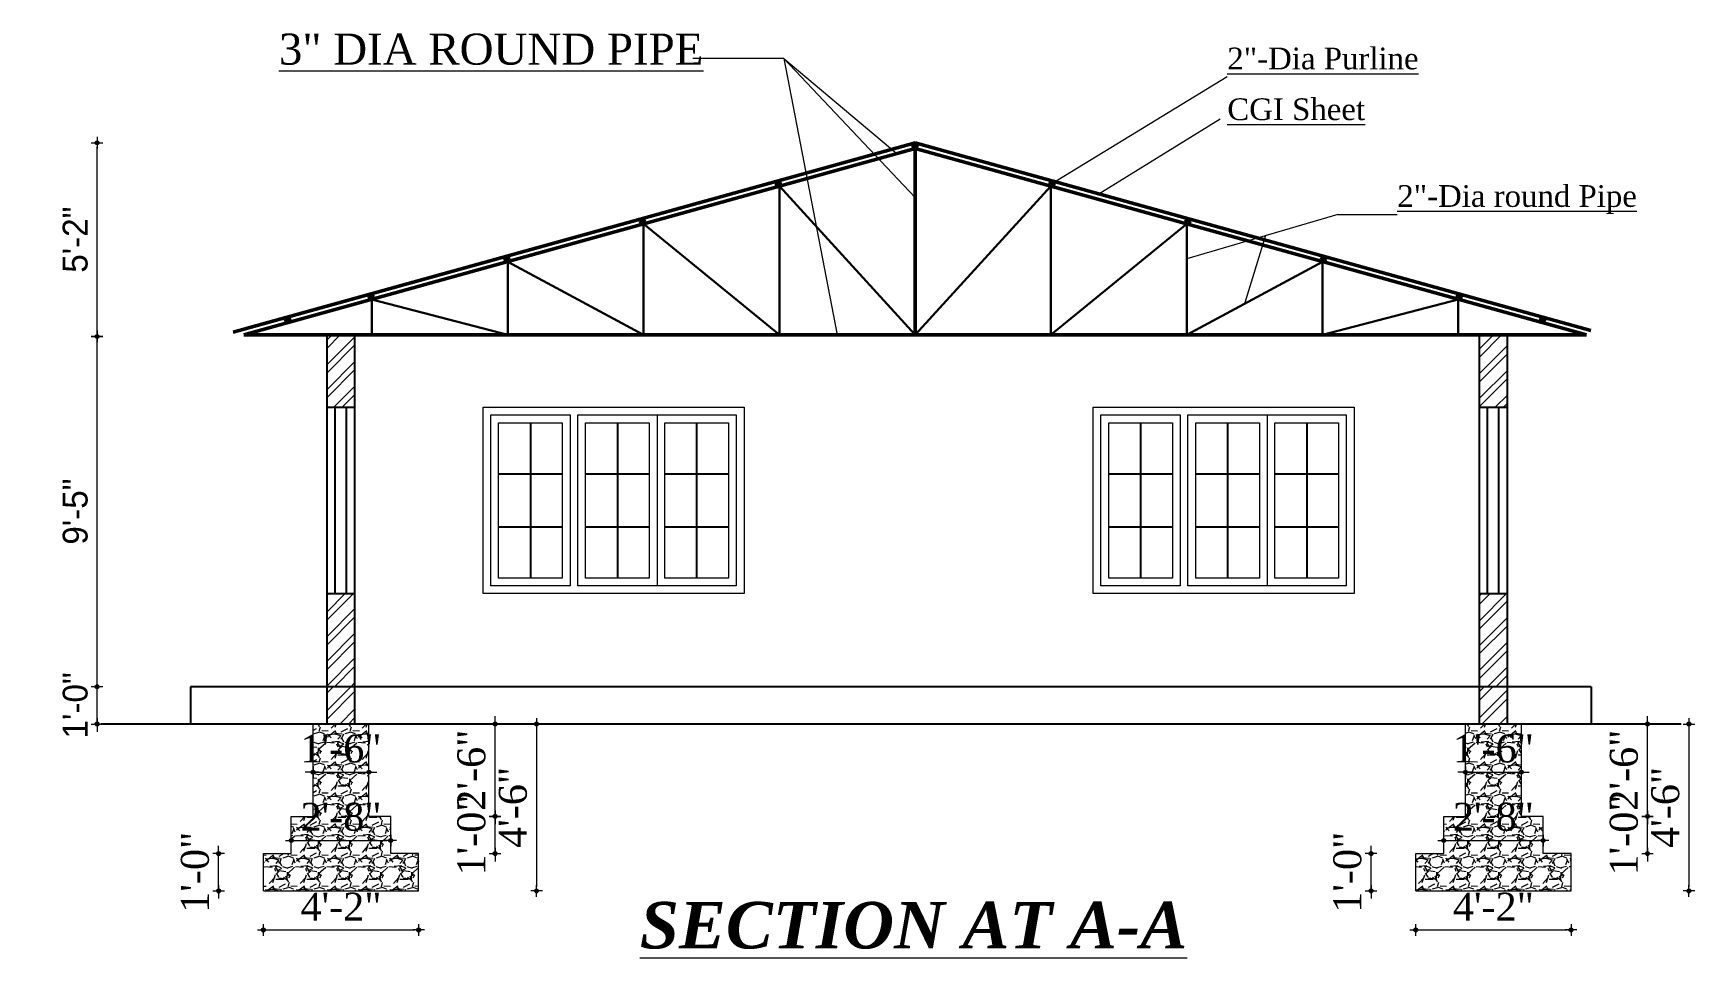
# Model space of a CAD drawing. Header units: inches. Extents: x 244 to 65245, y -2247 to 11745.
# Drawn here: x 63773 to 64308, y 10635 to 10933 of the extents above; entities that cross this region are included whole.
import ezdxf

# ---------------------------------------------------------------- set-up
doc = ezdxf.new("R2010")
doc.units = ezdxf.units.IN
doc.header["$MEASUREMENT"] = 0
for name, color, linetype, lineweight in [('1WALL', 1, 'Continuous', 25), ('2dimension', 7, 'Continuous', 9), ('6ELEV', 2, 'Continuous', 25), ('DIMENSION', 115, 'Continuous', 15), ('hatch', 12, 'Continuous', 9), ('TEXT', 5, 'Continuous', 20), ('WINDOW ELEV', 6, 'Continuous', 18), ('WINDOW FRAME', 3, 'Continuous', 15)]:
    doc.layers.add(name, color=color, linetype=linetype, lineweight=lineweight)
doc.styles.add('NAVARAJ', font='times.ttf', dxfattribs={"height": 9})
doc.dimstyles.new('Copy of S8', dxfattribs={"dimtxt": 8, "dimasz": 1.25, "dimexe": 6, "dimexo": 18, "dimgap": 3, "dimtad": 1, "dimdec": 0, "dimzin": 3, "dimdsep": 46, "dimlunit": 4, "dimtxsty": 'Standard', "dimblk": 'dot 2', "dimcen": 0.09375, "dimse1": 1, "dimse2": 1, "dimclrd": 5, "dimclre": 1, "dimclrt": 7, "dimadec": 0, "dimazin": 0, "dimtfac": 0.75, "dimtdec": 0, "dimtix": 1, "dimtmove": 1, "dimatfit": 3, "dimldrblk": 'DOT', "dimfxl": 1, "dimtolj": 1, "dimtzin": 0, "dimlwd": 9, "dimlwe": 9, "dimarcsym": 0})
pattern_1 = [(228.0128, (-71767.8847, 19575.8869), (-79.9999823216, -90.000013416), [1.34536, -133.19088]), (184.9697, (-71768.78473, 19574.8869), (120.0000105152, 9.9999130701), [2.30868, -228.55925]), (132.5104, (-71771.08473, 19574.6869), (99.9999071835, -110.0000867387), [1.62788, -161.16032]), (267.2737, (-71774.98473, 19572.1869), (9.9999601773, 200.0000029497), [2.10238, -208.13558]), (292.8337, (-71775.08473, 19570.0869), (-50.0000990544, 119.9999641178), [2.06155, -204.09373]), (357.2737, (-71774.28473, 19568.1869), (-200.0000029497, 9.9999601773), [2.10238, -208.13558]), (37.6942, (-71772.18473, 19568.0869), (-130.0000734562, -99.9999040516), [2.78029, -275.24849]), (72.2553, (-71769.98473, 19569.7869), (70.0001076271, 219.9999623124), [2.62488, -259.86321]), (121.4296, (-71769.18473, 19572.2869), (-80.0000823418, 129.999950365), [2.1095, -208.84073]), (175.2364, (-71770.2847, 19574.0869), (110.000009463, -9.9999153266), [2.40832, -118.00763]), (222.3974, (-71772.68473, 19574.2869), (-120.0000735107, -109.99992082014), [3.11448, -308.33375]), (138.8141, (-71765.0847, 19572.0869), (-70.000029468, 59.9999731334), [1.06301, -105.23844]), (171.4692, (-71765.88473, 19572.7869), (129.9999828482, -20.0000791004), [2.02237, -200.21511]), (225, (-71767.885, 19573.087), (-2e-15, -10.0000031), [1.41421, -12.72792]), (203.1986, (-71768.5847, 19574.2869), (49.999997307, 20.000013253), [0.76158, -75.39615]), (291.8014, (-71769.2847, 19573.987), (-9.999999105, 30.00000273), [1.07703, -52.77462]), (30.9638, (-71768.8847, 19572.9869), (29.999980223, 20.000024835), [1.74929, -56.56023]), (161.5651, (-71767.3847, 19573.887), (20.000004346, -9.99998403), [1.26491, -30.35787]), (16.3895, (-71775.08473, 19573.9869), (100.0000219841, 29.9999270982), [1.772, -175.42845]), (70.3462, (-71773.38473, 19574.4869), (-39.9999524737, -110.000021356), [1.48661, -147.17408]), (293.1986, (-71767.3847, 19575.8869), (-20.000013253, 49.999997307), [1.52315, -74.63458]), (343.6105, (-71766.78473, 19574.4869), (-100.0000219841, 29.9999270982), [1.772, -175.42845]), (339.444, (-71775.0847, 19567.7869), (-50.000018445, 19.999959964), [1.7088, -83.73124]), (294.7751, (-71773.4847, 19567.1869), (-49.9999218925, 110.0000342184), [1.43178, -141.74643]), (66.8014, (-71767.2847, 19565.8869), (20.000013253, 49.999997307), [1.52315, -74.63458]), (17.354, (-71766.68473, 19567.2869), (-130.000020191, -39.9999450226), [1.67631, -165.95424]), (69.444, (-71772.1847, 19565.8869), (-19.999959964, -50.000018445), [0.8544, -84.58564]), (101.3099, (-71767.8847, 19565.887), (-9.999976322, 40.000007522), [0.5099, -50.48029]), (165.9638, (-71767.9847, 19566.387), (30.00000546, -9.999980574), [2.06155, -39.1695]), (186.009, (-71769.98473, 19566.8869), (99.999997509, 9.9999931748), [1.9105, -189.13923]), (303.6901, (-71768.8847, 19572.087), (-10.000013345, 19.99999558), [1.44222, -34.61329]), (353.1572, (-71768.08473, 19570.8869), (169.9999936548, -20.0000799792), [2.51794, -249.27563]), (60.9454, (-71765.5847, 19570.5869), (-40.000000272, -70.000003846), [1.02956, -101.92674]), (90, (-71765.085, 19571.487), (-10, 10), [0.6, -9.4]), (120.2564, (-71770.1847, 19567.1869), (39.999948868, -70.0000245585), [1.38924, -137.5352]), (48.0128, (-71770.8847, 19568.3869), (79.9999823216, 90.000013416), [2.69072, -131.84552]), (0, (-71769.085, 19570.387), (10, 10), [2.6, -7.4]), (325.3048, (-71766.48473, 19570.3869), (-99.99994259, 70.000086096), [1.58114, -156.53274]), (254.0546, (-71765.1847, 19569.4869), (-9.999998893, -40.000001267), [1.45602, -71.34508]), (207.646, (-71765.58473, 19568.0869), (-189.9999580718, -100.0000771317), [2.37065, -234.69474]), (175.4261, (-71767.68473, 19566.9869), (-130.0000055831, 9.9999480116), [2.50799, -248.29074])]

# ---------------------------------------------------------------- blocks, each defined once
blk = doc.blocks.new('dot1')
at = {"layer": 'hatch'}
h = blk.add_hatch(color=256, dxfattribs=at)
edge = h.paths.add_edge_path()
edge.add_arc((0, 0), 1, 0, 360)
for p, q in [((3, 0), (-3, 0)), ((0, 3), (0, -3))]:
    blk.add_line(p, q, dxfattribs=at)
blk.add_circle((0, 0), 1, dxfattribs=at)
blk = doc.blocks.new('dot 2')
at = {"layer": 'hatch', "xscale": 0.5, "yscale": 0.5, "zscale": 0.5}
blk.add_blockref('dot1', (0, 0), dxfattribs=at)
blk = doc.blocks.new('*D123')
at = {"layer": '2dimension', "color": 5, "lineweight": 9, "transparency": 16777216}
blk.add_line((63934.94, 10709.15), (63934.94, 10657.92), dxfattribs=at)
at = {"layer": 'Defpoints', "color": 0, "lineweight": -2, "transparency": 16777216}
for p in [(63927.47, 10710.4), (63920.99, 10656.67), (63934.94, 10656.67)]:
    blk.add_point(p, dxfattribs=at)
at = {"layer": '2dimension', "color": 5, "lineweight": 9, "transparency": 16777216, "xscale": 1.25, "yscale": 1.25, "zscale": 1.25}
for p, rotation in [((63934.94, 10710.4), 90), ((63934.94, 10656.67), 270)]:
    blk.add_blockref('dot 2', p, dxfattribs=dict(at, rotation=rotation))
at = {"layer": '2dimension', "color": 7, "transparency": 16777216, "insert": (63927.36, 10683.54), "char_height": 9, "attachment_point": 5, "rotation": 90, "style": 'NAVARAJ'}
blk.add_mtext('\\A1;4\'-6"', dxfattribs=at)
blk = doc.blocks.new('_Dot')
at = {"color": 0, "linetype": 'ByBlock', "lineweight": -2}
blk.add_line((-0.5, 0), (-1, 0), dxfattribs=at)
at = {"color": 0, "linetype": 'ByBlock', "const_width": 0.5}
blk.add_lwpolyline([(-0.25, 0, 1), (0.25, 0, 1)], format="xyb", close=True, dxfattribs=at)
blk = doc.blocks.new('*D124')
at = {"layer": '2dimension', "color": 5, "lineweight": 9, "transparency": 16777216}
blk.add_line((63848.24, 10644.1), (63895.74, 10644.1), dxfattribs=at)
at = {"layer": 'Defpoints', "color": 0, "lineweight": -2, "transparency": 16777216}
for p in [(63846.99, 10656.67), (63896.99, 10656.67), (63896.99, 10644.1)]:
    blk.add_point(p, dxfattribs=at)
at = {"layer": '2dimension', "color": 5, "lineweight": 9, "transparency": 16777216, "xscale": 1.25, "yscale": 1.25, "zscale": 1.25, "rotation": 180}
blk.add_blockref('dot 2', (63846.99, 10644.1), dxfattribs=at)
at = {"layer": '2dimension', "color": 5, "lineweight": 9, "transparency": 16777216, "xscale": 1.25, "yscale": 1.25, "zscale": 1.25}
blk.add_blockref('dot 2', (63896.99, 10644.1), dxfattribs=at)
at = {"layer": '2dimension', "color": 7, "transparency": 16777216, "insert": (63871.99, 10651.6), "char_height": 9, "attachment_point": 5, "style": 'NAVARAJ'}
blk.add_mtext('\\A1;4\'-2"', dxfattribs=at)
blk = doc.blocks.new('*D125')
at = {"layer": '2dimension', "color": 5, "lineweight": 9, "transparency": 16777216}
for p, q in [((63793.46, 10723.65), (63793.46, 10724.9)), ((63793.46, 10710.4), (63793.46, 10722.4)), ((63793.46, 10709.15), (63793.46, 10707.9))]:
    blk.add_line(p, q, dxfattribs=at)
at = {"layer": 'Defpoints', "color": 0, "lineweight": -2, "transparency": 16777216}
for p in [(63793.46, 10722.4), (63823.57, 10722.4), (63823.57, 10710.4)]:
    blk.add_point(p, dxfattribs=at)
at = {"layer": '2dimension', "color": 5, "lineweight": 9, "transparency": 16777216, "xscale": 1.25, "yscale": 1.25, "zscale": 1.25}
for p, rotation in [((63793.46, 10722.4), 270), ((63793.46, 10710.4), 90)]:
    blk.add_blockref('dot 2', p, dxfattribs=dict(at, rotation=rotation))
at = {"layer": '2dimension', "color": 7, "transparency": 16777216, "insert": (63786.46, 10716.4), "char_height": 8, "attachment_point": 5, "rotation": 90}
blk.add_mtext('\\A1;1\'-0"', dxfattribs=at)
blk = doc.blocks.new('*D126')
at = {"layer": '2dimension', "color": 5, "lineweight": 9, "transparency": 16777216}
blk.add_line((63793.46, 10723.65), (63793.46, 10833.92), dxfattribs=at)
at = {"layer": 'Defpoints', "color": 0, "lineweight": -2, "transparency": 16777216}
for p in [(63793.46, 10835.17), (63872.49, 10835.17), (63823.57, 10722.4)]:
    blk.add_point(p, dxfattribs=at)
at = {"layer": '2dimension', "color": 5, "lineweight": 9, "transparency": 16777216, "xscale": 1.25, "yscale": 1.25, "zscale": 1.25}
for p, rotation in [((63793.46, 10835.17), 90), ((63793.46, 10722.4), 270)]:
    blk.add_blockref('dot 2', p, dxfattribs=dict(at, rotation=rotation))
at = {"layer": '2dimension', "color": 7, "transparency": 16777216, "insert": (63786.46, 10778.79), "char_height": 8, "attachment_point": 5, "rotation": 90}
blk.add_mtext('\\A1;9\'-5"', dxfattribs=at)
blk = doc.blocks.new('*D127')
at = {"layer": '2dimension', "color": 5, "lineweight": 9, "transparency": 16777216}
blk.add_line((63761, 10896.28), (63761, 10723.65), dxfattribs=at)
at = {"layer": 'Defpoints', "color": 0, "lineweight": -2, "transparency": 16777216}
for p in [(64056.83, 10897.53), (63761, 10722.4), (63795.33, 10722.4)]:
    blk.add_point(p, dxfattribs=at)
at = {"layer": '2dimension', "color": 5, "lineweight": 9, "transparency": 16777216, "xscale": 1.25, "yscale": 1.25, "zscale": 1.25}
for p, rotation in [((63761, 10897.53), 90), ((63761, 10722.4), 270)]:
    blk.add_blockref('dot 2', p, dxfattribs=dict(at, rotation=rotation))
at = {"layer": '2dimension', "color": 7, "transparency": 16777216, "insert": (63754, 10809.97), "char_height": 8, "attachment_point": 5, "rotation": 90}
blk.add_mtext('\\A1;14\'-7"', dxfattribs=at)
blk = doc.blocks.new('*D128')
at = {"layer": '2dimension', "color": 5, "lineweight": 9, "transparency": 16777216}
for p, q in [((63832.6, 10669.92), (63832.6, 10671.17)), ((63832.6, 10656.67), (63832.6, 10668.67)), ((63832.6, 10655.42), (63832.6, 10654.17))]:
    blk.add_line(p, q, dxfattribs=at)
at = {"layer": 'Defpoints', "color": 0, "lineweight": -2, "transparency": 16777216}
for p in [(63832.6, 10668.67), (63846.99, 10668.67), (63846.99, 10656.67)]:
    blk.add_point(p, dxfattribs=at)
at = {"layer": '2dimension', "color": 5, "lineweight": 9, "transparency": 16777216, "xscale": 1.25, "yscale": 1.25, "zscale": 1.25}
for p, rotation in [((63832.6, 10668.67), 270), ((63832.6, 10656.67), 90)]:
    blk.add_blockref('dot 2', p, dxfattribs=dict(at, rotation=rotation))
at = {"layer": '2dimension', "color": 7, "transparency": 16777216, "insert": (63825.02, 10662.67), "char_height": 9, "attachment_point": 5, "rotation": 90, "style": 'NAVARAJ'}
blk.add_mtext('\\A1;1\'-0"', dxfattribs=at)
blk = doc.blocks.new('*D129')
at = {"layer": '2dimension', "color": 5, "lineweight": 9, "transparency": 16777216}
for p, q in [((63921.6, 10681.92), (63921.6, 10683.17)), ((63921.6, 10668.67), (63921.6, 10680.67)), ((63921.6, 10667.42), (63921.6, 10666.17))]:
    blk.add_line(p, q, dxfattribs=at)
at = {"layer": 'Defpoints', "color": 0, "lineweight": -2, "transparency": 16777216}
for p in [(63898.99, 10680.67), (63921.6, 10680.67), (63912.99, 10668.67)]:
    blk.add_point(p, dxfattribs=at)
at = {"layer": '2dimension', "color": 5, "lineweight": 9, "transparency": 16777216, "xscale": 1.25, "yscale": 1.25, "zscale": 1.25}
for p, rotation in [((63921.6, 10680.67), 270), ((63921.6, 10668.67), 90)]:
    blk.add_blockref('dot 2', p, dxfattribs=dict(at, rotation=rotation))
at = {"layer": '2dimension', "color": 7, "transparency": 16777216, "insert": (63914.02, 10674.67), "char_height": 9, "attachment_point": 5, "rotation": 90, "style": 'NAVARAJ'}
blk.add_mtext('\\A1;1\'-0"', dxfattribs=at)
blk = doc.blocks.new('*D130')
at = {"layer": '2dimension', "color": 5, "lineweight": 9, "transparency": 16777216}
for p, q in [((63921.6, 10711.65), (63921.6, 10712.9)), ((63921.6, 10680.67), (63921.6, 10710.4)), ((63921.6, 10679.42), (63921.6, 10678.17))]:
    blk.add_line(p, q, dxfattribs=at)
at = {"layer": 'Defpoints', "color": 0, "lineweight": -2, "transparency": 16777216}
for p in [(63891.99, 10710.4), (63921.6, 10710.4), (63898.99, 10680.67)]:
    blk.add_point(p, dxfattribs=at)
at = {"layer": '2dimension', "color": 5, "lineweight": 9, "transparency": 16777216, "xscale": 1.25, "yscale": 1.25, "zscale": 1.25}
for p, rotation in [((63921.6, 10710.4), 270), ((63921.6, 10680.67), 90)]:
    blk.add_blockref('dot 2', p, dxfattribs=dict(at, rotation=rotation))
at = {"layer": '2dimension', "color": 7, "transparency": 16777216, "insert": (63914.02, 10695.54), "char_height": 9, "attachment_point": 5, "rotation": 90, "style": 'NAVARAJ'}
blk.add_mtext('\\A1;2\'-6"', dxfattribs=at)
blk = doc.blocks.new('*D358')
at = {"layer": '2dimension', "color": 5, "lineweight": 9, "transparency": 16777216}
for p, q in [((63861.74, 10694.89), (63860.49, 10694.89)), ((63862.99, 10694.89), (63880.99, 10694.89)), ((63882.24, 10694.89), (63883.49, 10694.89))]:
    blk.add_line(p, q, dxfattribs=at)
at = {"layer": 'Defpoints', "color": 0, "lineweight": -2, "transparency": 16777216}
for p in [(63862.99, 10695.54), (63880.99, 10695.54), (63880.99, 10694.89)]:
    blk.add_point(p, dxfattribs=at)
at = {"layer": '2dimension', "color": 5, "lineweight": 9, "transparency": 16777216, "xscale": 1.25, "yscale": 1.25, "zscale": 1.25}
blk.add_blockref('dot 2', (63862.99, 10694.89), dxfattribs=at)
at = {"layer": '2dimension', "color": 5, "lineweight": 9, "transparency": 16777216, "xscale": 1.25, "yscale": 1.25, "zscale": 1.25, "rotation": 180}
blk.add_blockref('dot 2', (63880.99, 10694.89), dxfattribs=at)
at = {"layer": '2dimension', "color": 7, "transparency": 16777216, "insert": (63871.99, 10702.46), "char_height": 9, "attachment_point": 5, "style": 'NAVARAJ'}
blk.add_mtext('\\A1;1\'-6"', dxfattribs=at)
blk = doc.blocks.new('*D359')
at = {"layer": '2dimension', "color": 5, "lineweight": 9, "transparency": 16777216}
blk.add_line((63857.24, 10672.89), (63886.74, 10672.89), dxfattribs=at)
at = {"layer": 'Defpoints', "color": 0, "lineweight": -2, "transparency": 16777216}
for p in [(63855.99, 10672.01), (63887.99, 10672.89), (63887.99, 10672.01)]:
    blk.add_point(p, dxfattribs=at)
at = {"layer": '2dimension', "color": 5, "lineweight": 9, "transparency": 16777216, "xscale": 1.25, "yscale": 1.25, "zscale": 1.25, "rotation": 180}
blk.add_blockref('dot 2', (63855.99, 10672.89), dxfattribs=at)
at = {"layer": '2dimension', "color": 5, "lineweight": 9, "transparency": 16777216, "xscale": 1.25, "yscale": 1.25, "zscale": 1.25}
blk.add_blockref('dot 2', (63887.99, 10672.89), dxfattribs=at)
at = {"layer": '2dimension', "color": 7, "transparency": 16777216, "insert": (63871.99, 10680.46), "char_height": 9, "attachment_point": 5, "style": 'NAVARAJ'}
blk.add_mtext('\\A1;2\'-8"', dxfattribs=at)
blk = doc.blocks.new('*D131')
at = {"layer": '2dimension', "color": 5, "lineweight": 9, "transparency": 16777216}
blk.add_line((64305.94, 10709.15), (64305.94, 10657.92), dxfattribs=at)
at = {"layer": 'Defpoints', "color": 0, "lineweight": -2, "transparency": 16777216}
for p in [(64298.47, 10710.4), (64291.99, 10656.67), (64305.94, 10656.67)]:
    blk.add_point(p, dxfattribs=at)
at = {"layer": '2dimension', "color": 5, "lineweight": 9, "transparency": 16777216, "xscale": 1.25, "yscale": 1.25, "zscale": 1.25}
for p, rotation in [((64305.94, 10710.4), 90), ((64305.94, 10656.67), 270)]:
    blk.add_blockref('dot 2', p, dxfattribs=dict(at, rotation=rotation))
at = {"layer": '2dimension', "color": 7, "transparency": 16777216, "insert": (64298.36, 10683.54), "char_height": 9, "attachment_point": 5, "rotation": 90, "style": 'NAVARAJ'}
blk.add_mtext('\\A1;4\'-6"', dxfattribs=at)
blk = doc.blocks.new('*D132')
at = {"layer": '2dimension', "color": 5, "lineweight": 9, "transparency": 16777216}
blk.add_line((64219.24, 10644.1), (64266.74, 10644.1), dxfattribs=at)
at = {"layer": 'Defpoints', "color": 0, "lineweight": -2, "transparency": 16777216}
for p in [(64217.99, 10656.67), (64267.99, 10656.67), (64267.99, 10644.1)]:
    blk.add_point(p, dxfattribs=at)
at = {"layer": '2dimension', "color": 5, "lineweight": 9, "transparency": 16777216, "xscale": 1.25, "yscale": 1.25, "zscale": 1.25, "rotation": 180}
blk.add_blockref('dot 2', (64217.99, 10644.1), dxfattribs=at)
at = {"layer": '2dimension', "color": 5, "lineweight": 9, "transparency": 16777216, "xscale": 1.25, "yscale": 1.25, "zscale": 1.25}
blk.add_blockref('dot 2', (64267.99, 10644.1), dxfattribs=at)
at = {"layer": '2dimension', "color": 7, "transparency": 16777216, "insert": (64242.99, 10651.6), "char_height": 9, "attachment_point": 5, "style": 'NAVARAJ'}
blk.add_mtext('\\A1;4\'-2"', dxfattribs=at)
blk = doc.blocks.new('*D133')
at = {"layer": '2dimension', "color": 5, "lineweight": 9, "transparency": 16777216}
for p, q in [((64203.6, 10669.92), (64203.6, 10671.17)), ((64203.6, 10656.67), (64203.6, 10668.67)), ((64203.6, 10655.42), (64203.6, 10654.17))]:
    blk.add_line(p, q, dxfattribs=at)
at = {"layer": 'Defpoints', "color": 0, "lineweight": -2, "transparency": 16777216}
for p in [(64203.6, 10668.67), (64217.99, 10668.67), (64217.99, 10656.67)]:
    blk.add_point(p, dxfattribs=at)
at = {"layer": '2dimension', "color": 5, "lineweight": 9, "transparency": 16777216, "xscale": 1.25, "yscale": 1.25, "zscale": 1.25}
for p, rotation in [((64203.6, 10668.67), 270), ((64203.6, 10656.67), 90)]:
    blk.add_blockref('dot 2', p, dxfattribs=dict(at, rotation=rotation))
at = {"layer": '2dimension', "color": 7, "transparency": 16777216, "insert": (64196.02, 10662.67), "char_height": 9, "attachment_point": 5, "rotation": 90, "style": 'NAVARAJ'}
blk.add_mtext('\\A1;1\'-0"', dxfattribs=at)
blk = doc.blocks.new('*D134')
at = {"layer": '2dimension', "color": 5, "lineweight": 9, "transparency": 16777216}
for p, q in [((64292.6, 10681.92), (64292.6, 10683.17)), ((64292.6, 10668.67), (64292.6, 10680.67)), ((64292.6, 10667.42), (64292.6, 10666.17))]:
    blk.add_line(p, q, dxfattribs=at)
at = {"layer": 'Defpoints', "color": 0, "lineweight": -2, "transparency": 16777216}
for p in [(64269.99, 10680.67), (64292.6, 10680.67), (64283.99, 10668.67)]:
    blk.add_point(p, dxfattribs=at)
at = {"layer": '2dimension', "color": 5, "lineweight": 9, "transparency": 16777216, "xscale": 1.25, "yscale": 1.25, "zscale": 1.25}
for p, rotation in [((64292.6, 10680.67), 270), ((64292.6, 10668.67), 90)]:
    blk.add_blockref('dot 2', p, dxfattribs=dict(at, rotation=rotation))
at = {"layer": '2dimension', "color": 7, "transparency": 16777216, "insert": (64285.02, 10674.67), "char_height": 9, "attachment_point": 5, "rotation": 90, "style": 'NAVARAJ'}
blk.add_mtext('\\A1;1\'-0"', dxfattribs=at)
blk = doc.blocks.new('*D135')
at = {"layer": '2dimension', "color": 5, "lineweight": 9, "transparency": 16777216}
for p, q in [((64292.6, 10711.65), (64292.6, 10712.9)), ((64292.6, 10680.67), (64292.6, 10710.4)), ((64292.6, 10679.42), (64292.6, 10678.17))]:
    blk.add_line(p, q, dxfattribs=at)
at = {"layer": 'Defpoints', "color": 0, "lineweight": -2, "transparency": 16777216}
for p in [(64262.99, 10710.4), (64292.6, 10710.4), (64269.99, 10680.67)]:
    blk.add_point(p, dxfattribs=at)
at = {"layer": '2dimension', "color": 5, "lineweight": 9, "transparency": 16777216, "xscale": 1.25, "yscale": 1.25, "zscale": 1.25}
for p, rotation in [((64292.6, 10710.4), 270), ((64292.6, 10680.67), 90)]:
    blk.add_blockref('dot 2', p, dxfattribs=dict(at, rotation=rotation))
at = {"layer": '2dimension', "color": 7, "transparency": 16777216, "insert": (64285.02, 10695.54), "char_height": 9, "attachment_point": 5, "rotation": 90, "style": 'NAVARAJ'}
blk.add_mtext('\\A1;2\'-6"', dxfattribs=at)
blk = doc.blocks.new('*D136')
at = {"layer": '2dimension', "color": 5, "lineweight": 9, "transparency": 16777216}
for p, q in [((64232.74, 10694.89), (64231.49, 10694.89)), ((64233.99, 10694.89), (64251.99, 10694.89)), ((64253.24, 10694.89), (64254.49, 10694.89))]:
    blk.add_line(p, q, dxfattribs=at)
at = {"layer": 'Defpoints', "color": 0, "lineweight": -2, "transparency": 16777216}
for p in [(64233.99, 10695.54), (64251.99, 10695.54), (64251.99, 10694.89)]:
    blk.add_point(p, dxfattribs=at)
at = {"layer": '2dimension', "color": 5, "lineweight": 9, "transparency": 16777216, "xscale": 1.25, "yscale": 1.25, "zscale": 1.25}
blk.add_blockref('dot 2', (64233.99, 10694.89), dxfattribs=at)
at = {"layer": '2dimension', "color": 5, "lineweight": 9, "transparency": 16777216, "xscale": 1.25, "yscale": 1.25, "zscale": 1.25, "rotation": 180}
blk.add_blockref('dot 2', (64251.99, 10694.89), dxfattribs=at)
at = {"layer": '2dimension', "color": 7, "transparency": 16777216, "insert": (64242.99, 10702.46), "char_height": 9, "attachment_point": 5, "style": 'NAVARAJ'}
blk.add_mtext('\\A1;1\'-6"', dxfattribs=at)
blk = doc.blocks.new('*D137')
at = {"layer": '2dimension', "color": 5, "lineweight": 9, "transparency": 16777216}
blk.add_line((64228.24, 10672.89), (64257.74, 10672.89), dxfattribs=at)
at = {"layer": 'Defpoints', "color": 0, "lineweight": -2, "transparency": 16777216}
for p in [(64226.99, 10672.01), (64258.99, 10672.89), (64258.99, 10672.01)]:
    blk.add_point(p, dxfattribs=at)
at = {"layer": '2dimension', "color": 5, "lineweight": 9, "transparency": 16777216, "xscale": 1.25, "yscale": 1.25, "zscale": 1.25, "rotation": 180}
blk.add_blockref('dot 2', (64226.99, 10672.89), dxfattribs=at)
at = {"layer": '2dimension', "color": 5, "lineweight": 9, "transparency": 16777216, "xscale": 1.25, "yscale": 1.25, "zscale": 1.25}
blk.add_blockref('dot 2', (64258.99, 10672.89), dxfattribs=at)
at = {"layer": '2dimension', "color": 7, "transparency": 16777216, "insert": (64242.99, 10680.46), "char_height": 9, "attachment_point": 5, "style": 'NAVARAJ'}
blk.add_mtext('\\A1;2\'-8"', dxfattribs=at)
blk = doc.blocks.new('*D138')
at = {"layer": '2dimension', "color": 5, "lineweight": 9, "transparency": 16777216}
blk.add_line((63793.46, 10836.42), (63793.46, 10896.28), dxfattribs=at)
at = {"layer": 'Defpoints', "color": 0, "lineweight": -2, "transparency": 16777216}
for p in [(63793.46, 10897.53), (64056.83, 10897.53), (63872.49, 10835.17)]:
    blk.add_point(p, dxfattribs=at)
at = {"layer": '2dimension', "color": 5, "lineweight": 9, "transparency": 16777216, "xscale": 1.25, "yscale": 1.25, "zscale": 1.25}
for p, rotation in [((63793.46, 10897.53), 90), ((63793.46, 10835.17), 270)]:
    blk.add_blockref('dot 2', p, dxfattribs=dict(at, rotation=rotation))
at = {"layer": '2dimension', "color": 7, "transparency": 16777216, "insert": (63786.46, 10866.35), "char_height": 8, "attachment_point": 5, "rotation": 90}
blk.add_mtext('\\A1;5\'-2"', dxfattribs=at)

msp = doc.modelspace()

# ---------------------------------------------------------------- hatches: boundary and pattern name
at = {"layer": '2dimension'}
for points in [[(64055.94, 10896.56, 0.405409), (64056.76, 10895.71), (64057.25, 10895.84, 0.255055), (64057.64, 10896.56, 1)], [(64011.93, 10884.31, 0.405409), (64012.76, 10883.46), (64013.24, 10883.59, 0.255055), (64013.63, 10884.31, 1)], [(64101.73, 10884.31, -0.405409), (64100.91, 10883.46), (64100.42, 10883.59, -0.255055), (64100.03, 10884.31, -1)], [(63968.19, 10872.23, 0.405409), (63969.01, 10871.38), (63969.5, 10871.52, 0.255055), (63969.88, 10872.23, 1)], [(64145.45, 10872.17, -0.405409), (64144.62, 10871.32), (64144.14, 10871.45, -0.255055), (64143.75, 10872.17, -1)], [(63924.54, 10860.11, 0.405409), (63925.37, 10859.26), (63925.85, 10859.4, 0.255055), (63926.24, 10860.11, 1)], [(64189.16, 10860.03, -0.405409), (64188.34, 10859.18), (64187.85, 10859.32, -0.255055), (64187.46, 10860.03, -1)], [(63880.84, 10848, 0.405409), (63881.66, 10847.15), (63882.15, 10847.29, 0.255055), (63882.54, 10848, 1)], [(64232.82, 10847.88, -0.405409), (64231.99, 10847.03), (64231.51, 10847.16, -0.255055), (64231.12, 10847.88, -1)], [(63853.97, 10840.54, 0.405409), (63854.79, 10839.69), (63855.27, 10839.83, 0.255055), (63855.66, 10840.54, 1)], [(64259.7, 10840.54, -0.405409), (64258.88, 10839.69), (64258.39, 10839.83, -0.255055), (64258, 10840.54, -1)]]:
    msp.add_hatch(color=256, dxfattribs=at).paths.add_polyline_path(points)
h = msp.add_hatch(dxfattribs=at)
h.set_pattern_fill('ANSI32', color=256, scale=15, style=0)
h.set_pattern_definition([(45, (-71775.085, 19565.887), (-3.97747564, 3.97747564), []), (45, (-71772.433, 19565.887), (-3.97747564, 3.97747564), [])])
h.paths.add_polyline_path([(64247.49, 10835.67), (64238.49, 10835.67), (64238.49, 10812.4), (64247.49, 10812.4)])
h.paths.add_polyline_path([(64247.49, 10752.4), (64238.49, 10752.4), (64238.49, 10722.4), (64247.49, 10722.4)])
h.paths.add_polyline_path([(63876.49, 10835.67), (63867.49, 10835.67), (63867.49, 10812.4), (63876.49, 10812.4)])
h.paths.add_polyline_path([(63876.49, 10752.4), (63867.49, 10752.4), (63867.49, 10722.4), (63876.49, 10722.4)])
h = msp.add_hatch(dxfattribs=at)
h.set_pattern_fill('ANSI32', color=256, scale=16, style=0)
h.set_pattern_definition([(45, (-70183.4046, 13573.887), (-4.2426407, 4.2426407), []), (45, (-70180.576, 13573.887), (-4.2426407, 4.2426407), [])])
h.paths.add_polyline_path([(63867.49, 10710.4), (63876.49, 10710.4), (63876.49, 10722.4), (63867.49, 10722.4)])
h.paths.add_polyline_path([(64238.49, 10710.4), (64247.49, 10710.4), (64247.49, 10722.4), (64238.49, 10722.4)])
h = msp.add_hatch(dxfattribs=at)
h.set_pattern_fill('GRAVEL', color=256, scale=10, style=0)
h.set_pattern_definition(pattern_1)
h.paths.add_polyline_path([(63896.99, 10656.67), (63896.99, 10668.67), (63887.99, 10668.67), (63887.99, 10680.67), (63880.99, 10680.67), (63880.99, 10710.4), (63862.99, 10710.4), (63862.99, 10680.67), (63855.99, 10680.67), (63855.99, 10668.67), (63846.99, 10668.67), (63846.99, 10656.67)])
h.paths.add_polyline_path([(63861.26, 10706.76), (63882.72, 10706.76), (63882.72, 10696.14), (63861.26, 10696.14)], flags=25)
h.paths.add_polyline_path([(63860.76, 10684.76), (63883.21, 10684.76), (63883.21, 10674.14), (63860.76, 10674.14)], flags=25)
h = msp.add_hatch(dxfattribs=at)
h.set_pattern_fill('GRAVEL', color=256, scale=10, style=0)
h.set_pattern_definition(pattern_1)
h.paths.add_polyline_path([(64267.99, 10668.67), (64258.99, 10668.67), (64258.99, 10680.67), (64251.99, 10680.67), (64251.99, 10710.4), (64233.99, 10710.4), (64233.99, 10680.67), (64226.99, 10680.67), (64226.99, 10668.67), (64217.99, 10668.67), (64217.99, 10656.67), (64267.99, 10656.67)])
h.paths.add_polyline_path([(64232.26, 10706.76), (64253.72, 10706.76), (64253.72, 10696.14), (64232.26, 10696.14)], flags=25)
h.paths.add_polyline_path([(64231.76, 10684.76), (64254.21, 10684.76), (64254.21, 10674.14), (64231.76, 10674.14)], flags=25)

# ---------------------------------------------------------------- linework, layer by layer
at = {"color": 8, "ltscale": 100}
for p, q in [((63932.99, 10807.4), (63932.99, 10757.4)), ((63960.99, 10807.4), (63960.99, 10757.4)), ((63986.49, 10807.4), (63986.49, 10757.4)), ((64129.39, 10807.4), (64129.39, 10757.4)), ((64157.39, 10807.4), (64157.39, 10757.4)), ((64182.89, 10807.4), (64182.89, 10757.4)), ((63922.74, 10790.9), (63943.24, 10790.9)), ((63950.74, 10790.9), (63971.24, 10790.9)), ((63976.24, 10790.9), (63996.74, 10790.9)), ((64119.14, 10790.9), (64139.64, 10790.9)), ((64147.14, 10790.9), (64167.64, 10790.9)), ((64172.64, 10790.9), (64193.14, 10790.9)), ((63922.74, 10773.9), (63943.24, 10773.9)), ((63950.74, 10773.9), (63971.24, 10773.9)), ((63976.24, 10773.9), (63996.74, 10773.9)), ((64119.14, 10773.9), (64139.64, 10773.9)), ((64147.14, 10773.9), (64167.64, 10773.9)), ((64172.64, 10773.9), (64193.14, 10773.9))]:
    msp.add_line(p, q, dxfattribs=at)
at = {"layer": '2dimension'}
for p, q in [((64014.55, 10924.67), (63985.28, 10924.67)), ((64014.55, 10924.67), (64050.96, 10894.04)), ((64014.55, 10924.67), (64056.83, 10879.92)), ((64014.55, 10924.67), (64031.72, 10835.67)), ((64157.33, 10918.75), (64100.88, 10884.37)), ((64155, 10905.19), (64115.45, 10880.65)), ((64192.87, 10874.47), (64144.26, 10860.18)), ((64192.87, 10874.47), (64212.05, 10874.47)), ((64169.63, 10867.64), (64162.83, 10845.69)), ((63862.99, 10680.67), (63862.99, 10710.4)), ((63880.99, 10680.67), (63880.99, 10710.4)), ((64233.99, 10680.67), (64233.99, 10710.4)), ((64251.99, 10680.67), (64251.99, 10710.4)), ((63855.99, 10668.67), (63855.99, 10680.67)), ((63855.99, 10680.67), (63862.99, 10680.67)), ((63887.99, 10680.67), (63880.99, 10680.67)), ((63887.99, 10668.67), (63887.99, 10680.67)), ((64226.99, 10668.67), (64226.99, 10680.67)), ((64226.99, 10680.67), (64233.99, 10680.67)), ((64258.99, 10680.67), (64251.99, 10680.67)), ((64258.99, 10668.67), (64258.99, 10680.67)), ((63846.99, 10656.67), (63846.99, 10668.67)), ((63846.99, 10668.67), (63855.99, 10668.67)), ((63896.99, 10668.67), (63887.99, 10668.67)), ((63896.99, 10656.67), (63896.99, 10668.67)), ((64217.99, 10656.67), (64217.99, 10668.67)), ((64217.99, 10668.67), (64226.99, 10668.67)), ((64267.99, 10668.67), (64258.99, 10668.67)), ((64267.99, 10656.67), (64267.99, 10668.67)), ((63846.99, 10656.67), (63896.99, 10656.67)), ((64217.99, 10656.67), (64267.99, 10656.67))]:
    msp.add_line(p, q, dxfattribs=at)
at = {"layer": '6ELEV'}
for p, q in [((63867.49, 10710.4), (63867.49, 10835.67)), ((63876.49, 10710.4), (63876.49, 10835.67)), ((64238.49, 10710.4), (64238.49, 10835.67)), ((64247.49, 10710.4), (64247.49, 10835.67)), ((63867.49, 10812.4), (63876.49, 10812.4)), ((63870.08, 10752.4), (63870.08, 10812.4)), ((63873.78, 10752.4), (63873.78, 10812.4)), ((64238.49, 10812.4), (64247.49, 10812.4)), ((64241.08, 10752.4), (64241.08, 10812.4)), ((64244.78, 10752.4), (64244.78, 10812.4)), ((63867.49, 10752.4), (63876.49, 10752.4)), ((64238.49, 10752.4), (64247.49, 10752.4)), ((64274.47, 10722.4), (63823.57, 10722.4)), ((63823.57, 10722.4), (63823.57, 10710.4)), ((63876.49, 10710.4), (63876.49, 10722.4)), ((64238.49, 10710.4), (64238.49, 10722.4)), ((64247.49, 10710.4), (64247.49, 10722.4)), ((64274.47, 10722.4), (64274.47, 10710.4)), ((64303.39, 10710.4), (63794.64, 10710.4))]:
    msp.add_line(p, q, dxfattribs=at)
at = {"layer": 'DIMENSION', "color": 1, "lineweight": 50}
msp.add_line((64056.83, 10895.67), (64056.83, 10835.67), dxfattribs=at)
at = {"layer": 'DIMENSION', "color": 1, "lineweight": 30}
for p, q in [((64013.12, 10835.67), (64013.12, 10883.53)), ((64056.83, 10835.67), (64013.12, 10883.53)), ((64056.83, 10835.67), (64100.55, 10883.53)), ((64100.55, 10835.67), (64100.55, 10883.53)), ((63969.4, 10835.67), (63969.4, 10871.39)), ((64013.12, 10835.67), (63969.4, 10871.39)), ((64100.55, 10835.67), (64144.26, 10871.39)), ((64144.26, 10835.67), (64144.26, 10871.39)), ((63925.69, 10835.67), (63925.69, 10859.25)), ((63969.4, 10835.67), (63925.69, 10859.25)), ((64144.26, 10835.67), (64187.98, 10859.25)), ((64187.98, 10835.67), (64187.98, 10859.25)), ((63881.97, 10835.67), (63881.97, 10847.11)), ((63925.69, 10835.67), (63881.97, 10847.11)), ((64187.98, 10835.67), (64231.69, 10847.11)), ((64231.69, 10835.67), (64231.69, 10847.11))]:
    msp.add_line(p, q, dxfattribs=at)
for centre in [(64056.79, 10896.56), (64012.78, 10884.31), (64100.88, 10884.31), (63969.04, 10872.23), (64144.6, 10872.17), (63925.39, 10860.11), (64188.31, 10860.03), (63881.69, 10848), (64231.97, 10847.88), (63854.81, 10840.54), (64258.85, 10840.54)]:
    msp.add_circle(centre, 0.849, dxfattribs=at)
at = {"layer": 'TEXT', "color": 1, "lineweight": 50}
for p, q in [((63837.26, 10836.56), (64056.83, 10897.53)), ((63840.76, 10837.53), (64056.83, 10897.53)), ((64274.37, 10837.12), (64056.83, 10897.53)), ((64274.37, 10837.12), (64056.83, 10897.53)), ((63840.76, 10835.67), (64056.83, 10895.67)), ((63840.76, 10835.67), (64056.83, 10895.67)), ((64272.91, 10835.67), (64056.83, 10895.67)), ((63840.76, 10835.67), (64272.91, 10835.67))]:
    msp.add_line(p, q, dxfattribs=at)
at = {"layer": 'WINDOW ELEV'}
for p, q in [((63973.74, 10809.9), (63973.74, 10754.9)), ((64170.14, 10809.9), (64170.14, 10754.9))]:
    msp.add_line(p, q, dxfattribs=at)
for points in [[(63922.74, 10807.4), (63943.24, 10807.4), (63943.24, 10757.4), (63922.74, 10757.4)], [(63950.74, 10807.4), (63971.24, 10807.4), (63971.24, 10757.4), (63950.74, 10757.4)], [(63976.24, 10807.4), (63996.74, 10807.4), (63996.74, 10757.4), (63976.24, 10757.4)], [(64119.14, 10807.4), (64139.64, 10807.4), (64139.64, 10757.4), (64119.14, 10757.4)], [(64147.14, 10807.4), (64167.64, 10807.4), (64167.64, 10757.4), (64147.14, 10757.4)], [(64172.64, 10807.4), (64193.14, 10807.4), (64193.14, 10757.4), (64172.64, 10757.4)]]:
    msp.add_lwpolyline(points, close=True, dxfattribs=at)
at = {"layer": 'WINDOW FRAME'}
for points in [[(63917.74, 10812.4), (64001.74, 10812.4), (64001.74, 10752.4), (63917.74, 10752.4)], [(63917.74, 10812.4), (64001.74, 10812.4), (64001.74, 10752.4), (63917.74, 10752.4)], [(64114.14, 10812.4), (64198.14, 10812.4), (64198.14, 10752.4), (64114.14, 10752.4)], [(64114.14, 10812.4), (64198.14, 10812.4), (64198.14, 10752.4), (64114.14, 10752.4)], [(63920.24, 10809.9), (63945.74, 10809.9), (63945.74, 10754.9), (63920.24, 10754.9)], [(63948.24, 10809.9), (63999.24, 10809.9), (63999.24, 10754.9), (63948.24, 10754.9)], [(64116.64, 10809.9), (64142.14, 10809.9), (64142.14, 10754.9), (64116.64, 10754.9)], [(64144.64, 10809.9), (64195.64, 10809.9), (64195.64, 10754.9), (64144.64, 10754.9)]]:
    msp.add_lwpolyline(points, close=True, dxfattribs=at)

# ---------------------------------------------------------------- texts
at = {"layer": '1WALL', "lineweight": 20, "attachment_point": 1}
for s, insert, char_height, width in [('{\\fTimes New Roman|b0|i0|c0|p18;\\L3" DIA ROUND PIPE}', (63852, 10932.7), 10, 149.6488), ('{\\fTimes New Roman|b0|i0|c0|p18;\\L2"-Dia Purline}', (64157.33, 10928.18), 7, 99.9183), ('{\\fTimes New Roman|b0|i0|c0|p18;\\LCGI Sheet}', (64157.33, 10911.84), 7, 114.4214), ('{\\fTimes New Roman|b0|i0|c0|p18;\\L2"-Dia round Pipe}', (64212.05, 10883.9), 7, 99.9183), ('{\\fTimes New Roman|b1|i1|c0|p18;\\LSECTION AT A-A}', (63968.18, 10653.13), 15, 403.0918)]:
    msp.add_mtext(s, dxfattribs=dict(at, insert=insert, char_height=char_height, width=width))

# ---------------------------------------------------------------- dimensions: what is measured, and where the dimension line sits
at = {"layer": '2dimension'}
for base, p1, p2, picture, middle in [((63761, 10722.4), (64056.83, 10897.53), (63795.33, 10722.4), '*D127', (63754, 10809.97)), ((63793.46, 10835.17), (63823.57, 10722.4), (63872.49, 10835.17), '*D126', (63786.46, 10778.79)), ((63793.46, 10722.4), (63823.57, 10710.4), (63823.57, 10722.4), '*D125', (63786.46, 10716.4))]:
    dim = msp.add_linear_dim(base=base, p1=p1, p2=p2, angle=90, dimstyle='Copy of S8', dxfattribs=at)
    dim.commit()
    dim.dimension.update_dxf_attribs({"geometry": picture, "text_midpoint": middle})
for base, p1, p2, override, picture, middle in [((63793.46, 10897.53), (63872.49, 10835.17), (64056.83, 10897.53), {"dimfxlon": 1}, '*D138', (63786.46, 10866.35)), ((63921.6, 10710.4), (63898.99, 10680.67), (63891.99, 10710.4), {"dimtxsty": 'NAVARAJ'}, '*D130', (63914.02, 10695.54)), ((63934.94, 10656.67), (63927.47, 10710.4), (63920.99, 10656.67), {"dimtxsty": 'NAVARAJ'}, '*D123', (63927.36, 10683.54)), ((64292.6, 10710.4), (64269.99, 10680.67), (64262.99, 10710.4), {"dimtxsty": 'NAVARAJ'}, '*D135', (64285.02, 10695.54)), ((64305.94, 10656.67), (64298.47, 10710.4), (64291.99, 10656.67), {"dimtxsty": 'NAVARAJ'}, '*D131', (64298.36, 10683.54)), ((63921.6, 10680.67), (63912.99, 10668.67), (63898.99, 10680.67), {"dimtxsty": 'NAVARAJ'}, '*D129', (63914.02, 10674.67)), ((64292.6, 10680.67), (64283.99, 10668.67), (64269.99, 10680.67), {"dimtxsty": 'NAVARAJ'}, '*D134', (64285.02, 10674.67)), ((63832.6, 10668.67), (63846.99, 10656.67), (63846.99, 10668.67), {"dimtxsty": 'NAVARAJ'}, '*D128', (63825.02, 10662.67)), ((64203.6, 10668.67), (64217.99, 10656.67), (64217.99, 10668.67), {"dimtxsty": 'NAVARAJ'}, '*D133', (64196.02, 10662.67))]:
    dim = msp.add_linear_dim(base=base, p1=p1, p2=p2, angle=90, dimstyle='Copy of S8', override=override, dxfattribs=at)
    dim.commit()
    dim.dimension.update_dxf_attribs({"geometry": picture, "text_midpoint": middle})
for base, p1, p2, picture, middle in [((63880.99, 10694.89), (63862.99, 10695.54), (63880.99, 10695.54), '*D358', (63871.99, 10702.46)), ((64251.99, 10694.89), (64233.99, 10695.54), (64251.99, 10695.54), '*D136', (64242.99, 10702.46)), ((63887.99, 10672.89), (63855.99, 10672.01), (63887.99, 10672.01), '*D359', (63871.99, 10680.46)), ((64258.99, 10672.89), (64226.99, 10672.01), (64258.99, 10672.01), '*D137', (64242.99, 10680.46)), ((63896.99, 10644.1), (63846.99, 10656.67), (63896.99, 10656.67), '*D124', (63871.99, 10651.6)), ((64267.99, 10644.1), (64217.99, 10656.67), (64267.99, 10656.67), '*D132', (64242.99, 10651.6))]:
    dim = msp.add_linear_dim(base=base, p1=p1, p2=p2, dimstyle='Copy of S8', override={"dimtxsty": 'NAVARAJ'}, dxfattribs=at)
    dim.commit()
    dim.dimension.update_dxf_attribs({"geometry": picture, "text_midpoint": middle})

doc.saveas('drawing.dxf')
